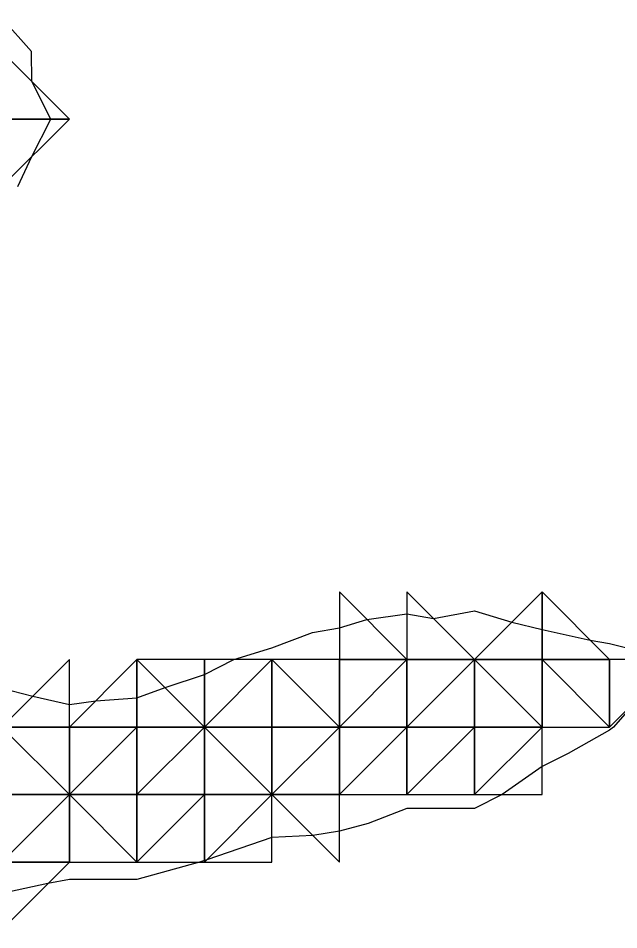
# Model space of a CAD drawing. Header units: metres. Extents: x 4732344 to 4732577, y 2266116 to 2266284.
# Drawn here: x 4732537.9 to 4732542.35, y 2266255.73 to 2266262.48 of the extents above; entities that cross this region are included whole.
import ezdxf

# ---------------------------------------------------------------- set-up
doc = ezdxf.new("R2010")
doc.units = ezdxf.units.M
doc.layers.add('TIN', color=5, linetype='Continuous')

msp = doc.modelspace()

# ---------------------------------------------------------------- linework, layer by layer
at = {"layer": 'corte', "color": 1}
for points in [[(4732537.779, 2266257.5222, 1328.6107), (4732538.0078, 2266257.4638, 1328.6332), (4732538.279, 2266257.4017, 1328.6595), (4732538.4741, 2266257.4301, 1328.6756), (4732538.779, 2266257.4509, 1328.7016), (4732538.9873, 2266257.5267, 1328.717), (4732539.279, 2266257.6239, 1328.7388), (4732539.4964, 2266257.735, 1328.7536), (4732539.779, 2266257.8217, 1328.775), (4732540.08, 2266257.934, 1328.7968), (4732540.279, 2266257.9706, 1328.7958), (4732540.4825, 2266258.0315, 1328.7941), (4732540.779, 2266258.0734, 1328.8046), (4732540.9765, 2266258.0375, 1328.8121), (4732541.279, 2266258.0953, 1328.8232), (4732541.5543, 2266258.0103, 1328.8339), (4732541.779, 2266257.9572, 1328.8425), (4732542.1361, 2266257.8779, 1328.8563), (4732542.279, 2266257.8526, 1328.8618), (4732542.7496, 2266257.735, 1328.8799)], [(4732542.529, 2266257.485, 1328.8729), (4732542.3084, 2266257.235, 1328.8659), (4732542.279, 2266257.2133, 1328.8649), (4732541.9734, 2266257.0406, 1328.8543), (4732541.779, 2266256.9433, 1328.8475), (4732541.4849, 2266256.735, 1328.8375), (4732541.279, 2266256.6321, 1328.8334), (4732540.8819, 2266256.6321, 1328.8334), (4732540.779, 2266256.6321, 1328.8334), (4732540.4918, 2266256.5222, 1328.8364), (4732540.279, 2266256.4647, 1328.8381), (4732540.0813, 2266256.4327, 1328.839), (4732539.779, 2266256.4179, 1328.8306), (4732539.2975, 2266256.2535, 1328.7947), (4732539.279, 2266256.2469, 1328.7933), (4732539.2433, 2266256.235, 1328.7906), (4732538.779, 2266256.1075, 1328.7548), (4732538.6515, 2266256.1075, 1328.7436), (4732538.279, 2266256.1075, 1328.721), (4732538.1205, 2266256.0765, 1328.7189), (4732537.779, 2266256.0042, 1328.7149)]]:
    msp.add_polyline3d(points, dxfattribs=at)
at = {"layer": 'lleno', "color": 3}
msp.add_polyline3d([(4732537.8979, 2266261.235, 1328.8177), (4732538.0021, 2266261.4581, 1328.807), (4732538.1416, 2266261.735, 1328.8067), (4732538.0021, 2266262.0119, 1328.8044), (4732537.9987, 2266262.235, 1328.8066), (4732537.779, 2266262.4808, 1328.8008)], dxfattribs=at)
at = {"layer": 'TIN', "color": 5}
for points in [[(4732537.779, 2266262.235, 0.229), (4732537.779, 2266261.735, 0.295), (4732538.279, 2266261.735, 0.164)], [(4732538.279, 2266261.735, 0.164), (4732537.779, 2266261.735, 0.295), (4732537.779, 2266261.235, 0.229)], [(4732540.279, 2266258.235, -0.054), (4732540.279, 2266257.735, -0.141), (4732540.779, 2266257.735, -0.167)], [(4732540.779, 2266258.235, -0.068), (4732540.779, 2266257.735, -0.167), (4732541.279, 2266257.735, -0.149)], [(4732541.779, 2266257.735, -0.132), (4732541.779, 2266258.235, -0.06), (4732541.279, 2266257.735, -0.149)], [(4732541.779, 2266257.735, -0.132), (4732542.279, 2266257.735, -0.116), (4732541.779, 2266258.235, -0.06)], [(4732537.779, 2266257.235, -0.127), (4732538.279, 2266257.235, -0.116), (4732538.279, 2266257.735, -0.068)], [(4732538.279, 2266257.235, -0.116), (4732538.779, 2266257.235, -0.119), (4732538.779, 2266257.735, -0.075)], [(4732539.279, 2266257.735, -0.09), (4732538.779, 2266257.735, -0.075), (4732539.279, 2266257.235, -0.135)], [(4732539.279, 2266257.235, -0.135), (4732538.779, 2266257.735, -0.075), (4732538.779, 2266257.235, -0.119)], [(4732539.279, 2266257.235, -0.135), (4732539.779, 2266257.235, -0.152), (4732539.779, 2266257.735, -0.113)], [(4732539.779, 2266257.735, -0.113), (4732539.279, 2266257.735, -0.09), (4732539.279, 2266257.235, -0.135)], [(4732540.279, 2266257.235, -0.157), (4732540.279, 2266257.735, -0.141), (4732539.779, 2266257.735, -0.113)], [(4732539.779, 2266257.735, -0.113), (4732539.779, 2266257.235, -0.152), (4732540.279, 2266257.235, -0.157)], [(4732540.279, 2266257.235, -0.157), (4732540.779, 2266257.735, -0.167), (4732540.279, 2266257.735, -0.141)], [(4732540.779, 2266257.235, -0.14), (4732540.779, 2266257.735, -0.167), (4732540.279, 2266257.235, -0.157)], [(4732540.779, 2266257.235, -0.14), (4732541.279, 2266257.235, -0.131), (4732541.279, 2266257.735, -0.149)], [(4732541.279, 2266257.735, -0.149), (4732540.779, 2266257.735, -0.167), (4732540.779, 2266257.235, -0.14)], [(4732541.779, 2266257.735, -0.132), (4732541.279, 2266257.735, -0.149), (4732541.779, 2266257.235, -0.114)], [(4732541.779, 2266257.235, -0.114), (4732541.279, 2266257.735, -0.149), (4732541.279, 2266257.235, -0.131)], [(4732542.279, 2266257.235, -0.101), (4732542.279, 2266257.735, -0.116), (4732541.779, 2266257.735, -0.132)], [(4732541.779, 2266257.735, -0.132), (4732541.779, 2266257.235, -0.114), (4732542.279, 2266257.235, -0.101)], [(4732542.279, 2266257.235, -0.101), (4732542.779, 2266257.735, -0.099), (4732542.279, 2266257.735, -0.116)], [(4732538.279, 2266257.235, -0.116), (4732537.779, 2266257.235, -0.127), (4732538.279, 2266256.735, -0.154)], [(4732538.279, 2266256.735, -0.154), (4732537.779, 2266257.235, -0.127), (4732537.779, 2266256.735, -0.165)], [(4732538.779, 2266256.735, -0.158), (4732538.779, 2266257.235, -0.119), (4732538.279, 2266256.735, -0.154)], [(4732538.279, 2266256.735, -0.154), (4732538.779, 2266257.235, -0.119), (4732538.279, 2266257.235, -0.116)], [(4732539.279, 2266257.235, -0.135), (4732538.779, 2266257.235, -0.119), (4732538.779, 2266256.735, -0.158)], [(4732538.779, 2266256.735, -0.158), (4732539.279, 2266256.735, -0.141), (4732539.279, 2266257.235, -0.135)], [(4732539.779, 2266256.735, -0.126), (4732539.279, 2266257.235, -0.135), (4732539.279, 2266256.735, -0.141)], [(4732539.779, 2266257.235, -0.152), (4732539.279, 2266257.235, -0.135), (4732539.779, 2266256.735, -0.126)], [(4732539.779, 2266256.735, -0.126), (4732540.279, 2266257.235, -0.157), (4732539.779, 2266257.235, -0.152)], [(4732539.779, 2266256.735, -0.126), (4732540.279, 2266256.735, -0.12), (4732540.279, 2266257.235, -0.157)], [(4732540.279, 2266256.735, -0.12), (4732540.779, 2266256.735, -0.107), (4732540.779, 2266257.235, -0.14)], [(4732540.779, 2266257.235, -0.14), (4732540.279, 2266257.235, -0.157), (4732540.279, 2266256.735, -0.12)], [(4732541.279, 2266256.735, -0.107), (4732541.279, 2266257.235, -0.131), (4732540.779, 2266256.735, -0.107)], [(4732540.779, 2266256.735, -0.107), (4732541.279, 2266257.235, -0.131), (4732540.779, 2266257.235, -0.14)], [(4732541.779, 2266257.235, -0.114), (4732541.279, 2266257.235, -0.131), (4732541.279, 2266256.735, -0.107)], [(4732541.279, 2266256.735, -0.107), (4732541.779, 2266256.735, -0.09), (4732541.779, 2266257.235, -0.114)], [(4732538.279, 2266256.735, -0.154), (4732537.779, 2266256.235, -0.124), (4732538.279, 2266256.235, -0.113)], [(4732537.779, 2266256.735, -0.165), (4732537.779, 2266256.235, -0.124), (4732538.279, 2266256.735, -0.154)], [(4732538.279, 2266256.735, -0.154), (4732538.779, 2266256.235, -0.113), (4732538.779, 2266256.735, -0.158)], [(4732538.279, 2266256.735, -0.154), (4732538.279, 2266256.235, -0.113), (4732538.779, 2266256.235, -0.113)], [(4732538.779, 2266256.235, -0.113), (4732539.279, 2266256.235, -0.099), (4732539.279, 2266256.735, -0.141)], [(4732538.779, 2266256.735, -0.158), (4732538.779, 2266256.235, -0.113), (4732539.279, 2266256.735, -0.141)], [(4732539.779, 2266256.735, -0.126), (4732539.279, 2266256.735, -0.141), (4732539.279, 2266256.235, -0.099)], [(4732539.279, 2266256.235, -0.099), (4732539.779, 2266256.235, -0.085), (4732539.779, 2266256.735, -0.126)], [(4732540.279, 2266256.235, -0.083), (4732540.279, 2266256.735, -0.12), (4732539.779, 2266256.735, -0.126)], [(4732538.279, 2266256.235, -0.113), (4732537.779, 2266256.235, -0.124), (4732537.779, 2266255.735, -0.072)]]:
    msp.add_3dface(points, dxfattribs=at)

doc.saveas('drawing.dxf')
